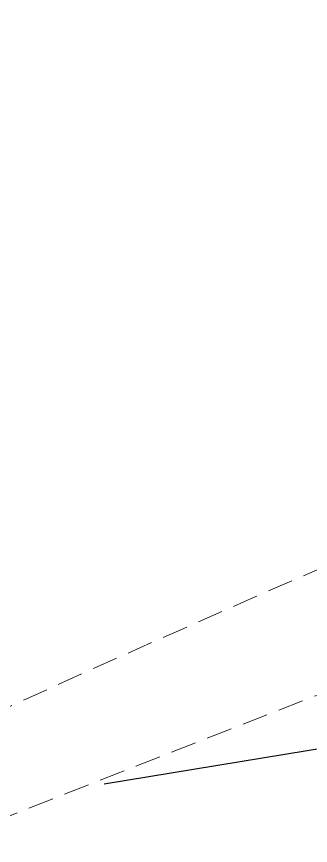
# Model space of a CAD drawing. Header units: metres. Extents: x 2 to 659295185, y -28 to 1124222152.
# Drawn here: x 655384.17 to 655389.92, y 1126409.62 to 1126425.85 of the extents above; entities that cross this region are included whole.
import ezdxf

# ---------------------------------------------------------------- set-up
doc = ezdxf.new("R2010")
doc.units = ezdxf.units.M
doc.header["$MEASUREMENT"] = 0
doc.linetypes.add('CCSM_XREF ESTRUCTURA15$0$DASHED', pattern=[0.75, 0.5, -0.25])
doc.layers.get('0').update_dxf_attribs({"linetype": 'CONTINUOUS'})
doc.layers.add('CCSM_XREF ESTRUCTURA15$0$PROYECCION DE TECHO', color=212, linetype='CONTINUOUS')

msp = doc.modelspace()

# ---------------------------------------------------------------- linework, layer by layer
at = {"color": 8}
msp.add_line((655395.5322704617, 1126412.396987316), (655385.8843697276, 1126410.815620273), dxfattribs=at)
msp.add_line((655395.5322704617, 1126412.396987316), (655385.8843697276, 1126410.815620273), dxfattribs=at)
at = {"layer": 'CCSM_XREF ESTRUCTURA15$0$PROYECCION DE TECHO', "color": 8, "linetype": 'CCSM_XREF ESTRUCTURA15$0$DASHED', "lineweight": 5}
msp.add_lwpolyline([(655417.9059840286, 1126422.845156339, 0.01522911280020703), (655367.3041191376, 1126403.361247116)], format="xyb", dxfattribs=at)
msp.add_arc((655561.2239731281, 1126022.059352459, -4.52498893316927), 428.6208362419416, 109.599592753512, 116.9202706241737, dxfattribs=at)

doc.saveas('drawing.dxf')
